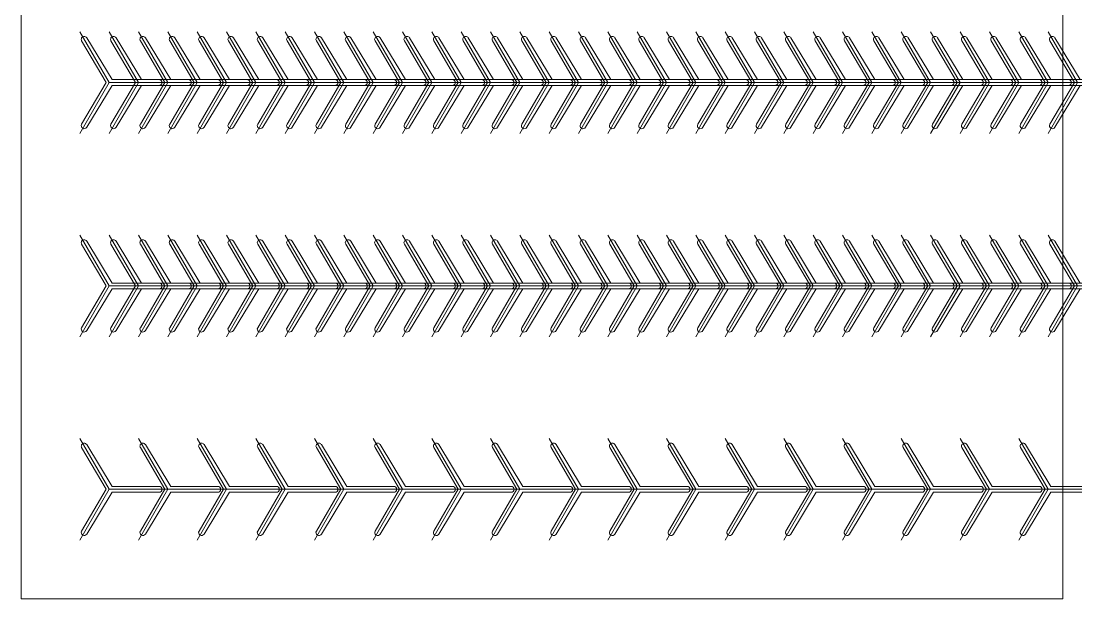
# Model space of a CAD drawing. Header units: metres. Extents: x 0 to 320, y 0 to 180.
# Drawn here: x 0 to 179.8, y 0 to 98.4 of the extents above; entities that cross this region are included whole.
import ezdxf

# ---------------------------------------------------------------- set-up
doc = ezdxf.new("R2010")
doc.units = ezdxf.units.M
doc.layers.add('TOP', color=1, linetype='Continuous', lineweight=0)

msp = doc.modelspace()

# ---------------------------------------------------------------- linework, layer by layer
at = {"layer": 'TOP'}
for p, q in [((0, 0), (0, 180.21)), ((177.5, 180.21), (177.5, 0)), ((15, 87.94), (10, 96.6)), ((15.5, 88.44), (11.18, 95.55)), ((20, 87.94), (15, 96.6)), ((20.5, 88.44), (16.18, 95.55)), ((25, 87.94), (20, 96.6)), ((25.5, 88.44), (21.18, 95.55)), ((30, 87.94), (25, 96.6)), ((30.5, 88.44), (26.18, 95.55)), ((35, 87.94), (30, 96.6)), ((35.5, 88.44), (31.18, 95.55)), ((40, 87.94), (35, 96.6)), ((40.5, 88.44), (36.18, 95.55)), ((45, 87.94), (40, 96.6)), ((45.5, 88.44), (41.18, 95.55)), ((50, 87.94), (45, 96.6)), ((50.5, 88.44), (46.18, 95.55)), ((55, 87.94), (50, 96.6)), ((55.5, 88.44), (51.18, 95.55)), ((60, 87.94), (55, 96.6)), ((60.5, 88.44), (56.18, 95.55)), ((65, 87.94), (60, 96.6)), ((65.5, 88.44), (61.18, 95.55)), ((70, 87.94), (65, 96.6)), ((70.5, 88.44), (66.18, 95.55)), ((75, 87.94), (70, 96.6)), ((75.5, 88.44), (71.18, 95.55)), ((80, 87.94), (75, 96.6)), ((80.5, 88.44), (76.18, 95.55)), ((85, 87.94), (80, 96.6)), ((85.5, 88.44), (81.18, 95.55)), ((90, 87.94), (85, 96.6)), ((90.5, 88.44), (86.18, 95.55)), ((95, 87.94), (90, 96.6)), ((95.5, 88.44), (91.18, 95.55)), ((100, 87.94), (95, 96.6)), ((100.5, 88.44), (96.18, 95.55)), ((105, 87.94), (100, 96.6)), ((105.5, 88.44), (101.18, 95.55)), ((110, 87.94), (105, 96.6)), ((110.5, 88.44), (106.18, 95.55)), ((115, 87.94), (110, 96.6)), ((115.5, 88.44), (111.18, 95.55)), ((120, 87.94), (115, 96.6)), ((120.5, 88.44), (116.18, 95.55)), ((125, 87.94), (120, 96.6)), ((125.5, 88.44), (121.18, 95.55)), ((130, 87.94), (125, 96.6)), ((130.5, 88.44), (126.18, 95.55)), ((135, 87.94), (130, 96.6)), ((135.5, 88.44), (131.18, 95.55)), ((140, 87.94), (135, 96.6)), ((140.5, 88.44), (136.18, 95.55)), ((145, 87.94), (140, 96.6)), ((145.5, 88.44), (141.18, 95.55)), ((150, 87.94), (145, 96.6)), ((150.5, 88.44), (146.18, 95.55)), ((155, 87.94), (150, 96.6)), ((155.5, 88.44), (151.18, 95.55)), ((160, 87.94), (155, 96.6)), ((160.5, 88.44), (156.18, 95.55)), ((165, 87.94), (160, 96.6)), ((165.5, 88.44), (161.18, 95.55)), ((170, 87.94), (165, 96.6)), ((170.5, 88.44), (166.18, 95.55)), ((175, 87.94), (170, 96.6)), ((175.5, 88.44), (171.18, 95.55)), ((180, 87.94), (175, 96.6)), ((180.5, 88.44), (176.18, 95.55)), ((10.32, 95.05), (14.5, 87.94)), ((15.32, 95.05), (19.5, 87.94)), ((20.32, 95.05), (24.5, 87.94)), ((25.32, 95.05), (29.5, 87.94)), ((30.32, 95.05), (34.5, 87.94)), ((35.32, 95.05), (39.5, 87.94)), ((40.32, 95.05), (44.5, 87.94)), ((45.32, 95.05), (49.5, 87.94)), ((50.32, 95.05), (54.5, 87.94)), ((55.32, 95.05), (59.5, 87.94)), ((60.32, 95.05), (64.5, 87.94)), ((65.32, 95.05), (69.5, 87.94)), ((70.32, 95.05), (74.5, 87.94)), ((75.32, 95.05), (79.5, 87.94)), ((80.32, 95.05), (84.5, 87.94)), ((85.32, 95.05), (89.5, 87.94)), ((90.32, 95.05), (94.5, 87.94)), ((95.32, 95.05), (99.5, 87.94)), ((100.32, 95.05), (104.5, 87.94)), ((105.32, 95.05), (109.5, 87.94)), ((110.32, 95.05), (114.5, 87.94)), ((115.32, 95.05), (119.5, 87.94)), ((120.32, 95.05), (124.5, 87.94)), ((125.32, 95.05), (129.5, 87.94)), ((130.32, 95.05), (134.5, 87.94)), ((135.32, 95.05), (139.5, 87.94)), ((140.32, 95.05), (144.5, 87.94)), ((145.32, 95.05), (149.5, 87.94)), ((150.32, 95.05), (154.5, 87.94)), ((155.32, 95.05), (159.5, 87.94)), ((160.32, 95.05), (164.5, 87.94)), ((165.32, 95.05), (169.5, 87.94)), ((170.32, 95.05), (174.5, 87.94)), ((175.32, 95.05), (179.5, 87.94)), ((23.5, 88.44), (15.5, 88.44)), ((28.5, 88.44), (20.5, 88.44)), ((33.5, 88.44), (25.5, 88.44)), ((38.5, 88.44), (30.5, 88.44)), ((43.5, 88.44), (35.5, 88.44)), ((48.5, 88.44), (40.5, 88.44)), ((53.5, 88.44), (45.5, 88.44)), ((58.5, 88.44), (50.5, 88.44)), ((63.5, 88.44), (55.5, 88.44)), ((68.5, 88.44), (60.5, 88.44)), ((73.5, 88.44), (65.5, 88.44)), ((78.5, 88.44), (70.5, 88.44)), ((83.5, 88.44), (75.5, 88.44)), ((88.5, 88.44), (80.5, 88.44)), ((93.5, 88.44), (85.5, 88.44)), ((98.5, 88.44), (90.5, 88.44)), ((103.5, 88.44), (95.5, 88.44)), ((108.5, 88.44), (100.5, 88.44)), ((113.5, 88.44), (105.5, 88.44)), ((118.5, 88.44), (110.5, 88.44)), ((123.5, 88.44), (115.5, 88.44)), ((128.5, 88.44), (120.5, 88.44)), ((133.5, 88.44), (125.5, 88.44)), ((138.5, 88.44), (130.5, 88.44)), ((143.5, 88.44), (135.5, 88.44)), ((148.5, 88.44), (140.5, 88.44)), ((153.5, 88.44), (145.5, 88.44)), ((158.5, 88.44), (150.5, 88.44)), ((163.5, 88.44), (155.5, 88.44)), ((168.5, 88.44), (160.5, 88.44)), ((173.5, 88.44), (165.5, 88.44)), ((178.5, 88.44), (170.5, 88.44)), ((183.5, 88.44), (175.5, 88.44)), ((15, 87.94), (10, 79.28)), ((14.5, 87.94), (10.32, 80.83)), ((11.18, 80.33), (15.5, 87.44)), ((20, 87.94), (15, 79.28)), ((15, 87.94), (25, 87.94)), ((19.5, 87.94), (15.32, 80.83)), ((15.5, 87.44), (23.5, 87.44)), ((16.18, 80.33), (20.5, 87.44)), ((20, 87.94), (30, 87.94)), ((25, 87.94), (20, 79.28)), ((24.5, 87.94), (20.32, 80.83)), ((20.5, 87.44), (28.5, 87.44)), ((21.18, 80.33), (25.5, 87.44)), ((30, 87.94), (25, 79.28)), ((25, 87.94), (35, 87.94)), ((29.5, 87.94), (25.32, 80.83)), ((25.5, 87.44), (33.5, 87.44)), ((26.18, 80.33), (30.5, 87.44)), ((30, 87.94), (40, 87.94)), ((35, 87.94), (30, 79.28)), ((34.5, 87.94), (30.32, 80.83)), ((30.5, 87.44), (38.5, 87.44)), ((31.18, 80.33), (35.5, 87.44)), ((40, 87.94), (35, 79.28)), ((35, 87.94), (45, 87.94)), ((39.5, 87.94), (35.32, 80.83)), ((35.5, 87.44), (43.5, 87.44)), ((36.18, 80.33), (40.5, 87.44)), ((40, 87.94), (50, 87.94)), ((45, 87.94), (40, 79.28)), ((44.5, 87.94), (40.32, 80.83)), ((40.5, 87.44), (48.5, 87.44)), ((41.18, 80.33), (45.5, 87.44)), ((50, 87.94), (45, 79.28)), ((45, 87.94), (55, 87.94)), ((49.5, 87.94), (45.32, 80.83)), ((45.5, 87.44), (53.5, 87.44)), ((46.18, 80.33), (50.5, 87.44)), ((50, 87.94), (60, 87.94)), ((55, 87.94), (50, 79.28)), ((54.5, 87.94), (50.32, 80.83)), ((50.5, 87.44), (58.5, 87.44)), ((51.18, 80.33), (55.5, 87.44)), ((60, 87.94), (55, 79.28)), ((55, 87.94), (65, 87.94)), ((59.5, 87.94), (55.32, 80.83)), ((55.5, 87.44), (63.5, 87.44)), ((56.18, 80.33), (60.5, 87.44)), ((60, 87.94), (70, 87.94)), ((65, 87.94), (60, 79.28)), ((64.5, 87.94), (60.32, 80.83)), ((60.5, 87.44), (68.5, 87.44)), ((61.18, 80.33), (65.5, 87.44)), ((70, 87.94), (65, 79.28)), ((65, 87.94), (75, 87.94)), ((69.5, 87.94), (65.32, 80.83)), ((65.5, 87.44), (73.5, 87.44)), ((66.18, 80.33), (70.5, 87.44)), ((70, 87.94), (80, 87.94)), ((75, 87.94), (70, 79.28)), ((74.5, 87.94), (70.32, 80.83)), ((70.5, 87.44), (78.5, 87.44)), ((71.18, 80.33), (75.5, 87.44)), ((80, 87.94), (75, 79.28)), ((75, 87.94), (85, 87.94)), ((79.5, 87.94), (75.32, 80.83)), ((75.5, 87.44), (83.5, 87.44)), ((76.18, 80.33), (80.5, 87.44)), ((80, 87.94), (90, 87.94)), ((85, 87.94), (80, 79.28)), ((84.5, 87.94), (80.32, 80.83)), ((80.5, 87.44), (88.5, 87.44)), ((81.18, 80.33), (85.5, 87.44)), ((90, 87.94), (85, 79.28)), ((85, 87.94), (95, 87.94)), ((89.5, 87.94), (85.32, 80.83)), ((85.5, 87.44), (93.5, 87.44)), ((86.18, 80.33), (90.5, 87.44)), ((90, 87.94), (100, 87.94)), ((95, 87.94), (90, 79.28)), ((94.5, 87.94), (90.32, 80.83)), ((90.5, 87.44), (98.5, 87.44)), ((91.18, 80.33), (95.5, 87.44)), ((100, 87.94), (95, 79.28)), ((95, 87.94), (105, 87.94)), ((99.5, 87.94), (95.32, 80.83)), ((95.5, 87.44), (103.5, 87.44)), ((96.18, 80.33), (100.5, 87.44)), ((100, 87.94), (110, 87.94)), ((105, 87.94), (100, 79.28)), ((104.5, 87.94), (100.32, 80.83)), ((100.5, 87.44), (108.5, 87.44)), ((101.18, 80.33), (105.5, 87.44)), ((110, 87.94), (105, 79.28)), ((105, 87.94), (115, 87.94)), ((109.5, 87.94), (105.32, 80.83)), ((105.5, 87.44), (113.5, 87.44)), ((106.18, 80.33), (110.5, 87.44)), ((110, 87.94), (120, 87.94)), ((115, 87.94), (110, 79.28)), ((114.5, 87.94), (110.32, 80.83)), ((110.5, 87.44), (118.5, 87.44)), ((111.18, 80.33), (115.5, 87.44)), ((120, 87.94), (115, 79.28)), ((115, 87.94), (125, 87.94)), ((119.5, 87.94), (115.32, 80.83)), ((115.5, 87.44), (123.5, 87.44)), ((116.18, 80.33), (120.5, 87.44)), ((120, 87.94), (130, 87.94)), ((125, 87.94), (120, 79.28)), ((124.5, 87.94), (120.32, 80.83)), ((120.5, 87.44), (128.5, 87.44)), ((121.18, 80.33), (125.5, 87.44)), ((130, 87.94), (125, 79.28)), ((125, 87.94), (135, 87.94)), ((129.5, 87.94), (125.32, 80.83)), ((125.5, 87.44), (133.5, 87.44)), ((126.18, 80.33), (130.5, 87.44)), ((130, 87.94), (140, 87.94)), ((135, 87.94), (130, 79.28)), ((134.5, 87.94), (130.32, 80.83)), ((130.5, 87.44), (138.5, 87.44)), ((131.18, 80.33), (135.5, 87.44)), ((140, 87.94), (135, 79.28)), ((135, 87.94), (145, 87.94)), ((139.5, 87.94), (135.32, 80.83)), ((135.5, 87.44), (143.5, 87.44)), ((136.18, 80.33), (140.5, 87.44)), ((140, 87.94), (150, 87.94)), ((145, 87.94), (140, 79.28)), ((144.5, 87.94), (140.32, 80.83)), ((140.5, 87.44), (148.5, 87.44)), ((141.18, 80.33), (145.5, 87.44)), ((150, 87.94), (145, 79.28)), ((145, 87.94), (155, 87.94)), ((149.5, 87.94), (145.32, 80.83)), ((145.5, 87.44), (153.5, 87.44)), ((146.18, 80.33), (150.5, 87.44)), ((150, 87.94), (160, 87.94)), ((155, 87.94), (150, 79.28)), ((154.5, 87.94), (150.32, 80.83)), ((150.5, 87.44), (158.5, 87.44)), ((151.18, 80.33), (155.5, 87.44)), ((160, 87.94), (155, 79.28)), ((155, 87.94), (165, 87.94)), ((159.5, 87.94), (155.32, 80.83)), ((155.5, 87.44), (163.5, 87.44)), ((156.18, 80.33), (160.5, 87.44)), ((160, 87.94), (170, 87.94)), ((165, 87.94), (160, 79.28)), ((164.5, 87.94), (160.32, 80.83)), ((160.5, 87.44), (168.5, 87.44)), ((161.18, 80.33), (165.5, 87.44)), ((170, 87.94), (165, 79.28)), ((165, 87.94), (175, 87.94)), ((169.5, 87.94), (165.32, 80.83)), ((165.5, 87.44), (173.5, 87.44)), ((166.18, 80.33), (170.5, 87.44)), ((170, 87.94), (180, 87.94)), ((175, 87.94), (170, 79.28)), ((174.5, 87.94), (170.32, 80.83)), ((170.5, 87.44), (178.5, 87.44)), ((171.18, 80.33), (175.5, 87.44)), ((180, 87.94), (175, 79.28)), ((175, 87.94), (185, 87.94)), ((179.5, 87.94), (175.32, 80.83)), ((175.5, 87.44), (183.5, 87.44)), ((176.18, 80.33), (180.5, 87.44)), ((15, 53.3), (10, 61.96)), ((20, 53.3), (15, 61.96)), ((25, 53.3), (20, 61.96)), ((30, 53.3), (25, 61.96)), ((35, 53.3), (30, 61.96)), ((40, 53.3), (35, 61.96)), ((45, 53.3), (40, 61.96)), ((50, 53.3), (45, 61.96)), ((55, 53.3), (50, 61.96)), ((60, 53.3), (55, 61.96)), ((65, 53.3), (60, 61.96)), ((70, 53.3), (65, 61.96)), ((75, 53.3), (70, 61.96)), ((80, 53.3), (75, 61.96)), ((85, 53.3), (80, 61.96)), ((90, 53.3), (85, 61.96)), ((95, 53.3), (90, 61.96)), ((100, 53.3), (95, 61.96)), ((105, 53.3), (100, 61.96)), ((110, 53.3), (105, 61.96)), ((115, 53.3), (110, 61.96)), ((120, 53.3), (115, 61.96)), ((125, 53.3), (120, 61.96)), ((130, 53.3), (125, 61.96)), ((135, 53.3), (130, 61.96)), ((140, 53.3), (135, 61.96)), ((145, 53.3), (140, 61.96)), ((150, 53.3), (145, 61.96)), ((155, 53.3), (150, 61.96)), ((160, 53.3), (155, 61.96)), ((165, 53.3), (160, 61.96)), ((170, 53.3), (165, 61.96)), ((175, 53.3), (170, 61.96)), ((180, 53.3), (175, 61.96)), ((10.32, 60.41), (14.5, 53.3)), ((15.5, 53.8), (11.18, 60.91)), ((15.32, 60.41), (19.5, 53.3)), ((20.5, 53.8), (16.18, 60.91)), ((20.32, 60.41), (24.5, 53.3)), ((25.5, 53.8), (21.18, 60.91)), ((25.32, 60.41), (29.5, 53.3)), ((30.5, 53.8), (26.18, 60.91)), ((30.32, 60.41), (34.5, 53.3)), ((35.5, 53.8), (31.18, 60.91)), ((35.32, 60.41), (39.5, 53.3)), ((40.5, 53.8), (36.18, 60.91)), ((40.32, 60.41), (44.5, 53.3)), ((45.5, 53.8), (41.18, 60.91)), ((45.32, 60.41), (49.5, 53.3)), ((50.5, 53.8), (46.18, 60.91)), ((50.32, 60.41), (54.5, 53.3)), ((55.5, 53.8), (51.18, 60.91)), ((55.32, 60.41), (59.5, 53.3)), ((60.5, 53.8), (56.18, 60.91)), ((60.32, 60.41), (64.5, 53.3)), ((65.5, 53.8), (61.18, 60.91)), ((65.32, 60.41), (69.5, 53.3)), ((70.5, 53.8), (66.18, 60.91)), ((70.32, 60.41), (74.5, 53.3)), ((75.5, 53.8), (71.18, 60.91)), ((75.32, 60.41), (79.5, 53.3)), ((80.5, 53.8), (76.18, 60.91)), ((80.32, 60.41), (84.5, 53.3)), ((85.5, 53.8), (81.18, 60.91)), ((85.32, 60.41), (89.5, 53.3)), ((90.5, 53.8), (86.18, 60.91)), ((90.32, 60.41), (94.5, 53.3)), ((95.5, 53.8), (91.18, 60.91)), ((95.32, 60.41), (99.5, 53.3)), ((100.5, 53.8), (96.18, 60.91)), ((100.32, 60.41), (104.5, 53.3)), ((105.5, 53.8), (101.18, 60.91)), ((105.32, 60.41), (109.5, 53.3)), ((110.5, 53.8), (106.18, 60.91)), ((110.32, 60.41), (114.5, 53.3)), ((115.5, 53.8), (111.18, 60.91)), ((115.32, 60.41), (119.5, 53.3)), ((120.5, 53.8), (116.18, 60.91)), ((120.32, 60.41), (124.5, 53.3)), ((125.5, 53.8), (121.18, 60.91)), ((125.32, 60.41), (129.5, 53.3)), ((130.5, 53.8), (126.18, 60.91)), ((130.32, 60.41), (134.5, 53.3)), ((135.5, 53.8), (131.18, 60.91)), ((135.32, 60.41), (139.5, 53.3)), ((140.5, 53.8), (136.18, 60.91)), ((140.32, 60.41), (144.5, 53.3)), ((145.5, 53.8), (141.18, 60.91)), ((145.32, 60.41), (149.5, 53.3)), ((150.5, 53.8), (146.18, 60.91)), ((150.32, 60.41), (154.5, 53.3)), ((155.5, 53.8), (151.18, 60.91)), ((155.32, 60.41), (159.5, 53.3)), ((160.5, 53.8), (156.18, 60.91)), ((160.32, 60.41), (164.5, 53.3)), ((165.5, 53.8), (161.18, 60.91)), ((165.32, 60.41), (169.5, 53.3)), ((170.5, 53.8), (166.18, 60.91)), ((170.32, 60.41), (174.5, 53.3)), ((175.5, 53.8), (171.18, 60.91)), ((175.32, 60.41), (179.5, 53.3)), ((180.5, 53.8), (176.18, 60.91)), ((15, 53.3), (10, 44.64)), ((14.5, 53.3), (10.32, 46.19)), ((11.18, 45.69), (15.5, 52.8)), ((20, 53.3), (15, 44.64)), ((15, 53.3), (25, 53.3)), ((19.5, 53.3), (15.32, 46.19)), ((23.5, 53.8), (15.5, 53.8)), ((15.5, 52.8), (23.5, 52.8)), ((16.18, 45.69), (20.5, 52.8)), ((20, 53.3), (30, 53.3)), ((25, 53.3), (20, 44.64)), ((24.5, 53.3), (20.32, 46.19)), ((28.5, 53.8), (20.5, 53.8)), ((20.5, 52.8), (28.5, 52.8)), ((21.18, 45.69), (25.5, 52.8)), ((30, 53.3), (25, 44.64)), ((25, 53.3), (35, 53.3)), ((29.5, 53.3), (25.32, 46.19)), ((33.5, 53.8), (25.5, 53.8)), ((25.5, 52.8), (33.5, 52.8)), ((26.18, 45.69), (30.5, 52.8)), ((30, 53.3), (40, 53.3)), ((35, 53.3), (30, 44.64)), ((34.5, 53.3), (30.32, 46.19)), ((38.5, 53.8), (30.5, 53.8)), ((30.5, 52.8), (38.5, 52.8)), ((31.18, 45.69), (35.5, 52.8)), ((40, 53.3), (35, 44.64)), ((35, 53.3), (45, 53.3)), ((39.5, 53.3), (35.32, 46.19)), ((43.5, 53.8), (35.5, 53.8)), ((35.5, 52.8), (43.5, 52.8)), ((36.18, 45.69), (40.5, 52.8)), ((40, 53.3), (50, 53.3)), ((45, 53.3), (40, 44.64)), ((44.5, 53.3), (40.32, 46.19)), ((48.5, 53.8), (40.5, 53.8)), ((40.5, 52.8), (48.5, 52.8)), ((41.18, 45.69), (45.5, 52.8)), ((50, 53.3), (45, 44.64)), ((45, 53.3), (55, 53.3)), ((49.5, 53.3), (45.32, 46.19)), ((53.5, 53.8), (45.5, 53.8)), ((45.5, 52.8), (53.5, 52.8)), ((46.18, 45.69), (50.5, 52.8)), ((50, 53.3), (60, 53.3)), ((55, 53.3), (50, 44.64)), ((54.5, 53.3), (50.32, 46.19)), ((58.5, 53.8), (50.5, 53.8)), ((50.5, 52.8), (58.5, 52.8)), ((51.18, 45.69), (55.5, 52.8)), ((60, 53.3), (55, 44.64)), ((55, 53.3), (65, 53.3)), ((59.5, 53.3), (55.32, 46.19)), ((63.5, 53.8), (55.5, 53.8)), ((55.5, 52.8), (63.5, 52.8)), ((56.18, 45.69), (60.5, 52.8)), ((60, 53.3), (70, 53.3)), ((65, 53.3), (60, 44.64)), ((64.5, 53.3), (60.32, 46.19)), ((68.5, 53.8), (60.5, 53.8)), ((60.5, 52.8), (68.5, 52.8)), ((61.18, 45.69), (65.5, 52.8)), ((70, 53.3), (65, 44.64)), ((65, 53.3), (75, 53.3)), ((69.5, 53.3), (65.32, 46.19)), ((73.5, 53.8), (65.5, 53.8)), ((65.5, 52.8), (73.5, 52.8)), ((66.18, 45.69), (70.5, 52.8)), ((70, 53.3), (80, 53.3)), ((75, 53.3), (70, 44.64)), ((74.5, 53.3), (70.32, 46.19)), ((78.5, 53.8), (70.5, 53.8)), ((70.5, 52.8), (78.5, 52.8)), ((71.18, 45.69), (75.5, 52.8)), ((80, 53.3), (75, 44.64)), ((75, 53.3), (85, 53.3)), ((79.5, 53.3), (75.32, 46.19)), ((83.5, 53.8), (75.5, 53.8)), ((75.5, 52.8), (83.5, 52.8)), ((76.18, 45.69), (80.5, 52.8)), ((80, 53.3), (90, 53.3)), ((85, 53.3), (80, 44.64)), ((84.5, 53.3), (80.32, 46.19)), ((88.5, 53.8), (80.5, 53.8)), ((80.5, 52.8), (88.5, 52.8)), ((81.18, 45.69), (85.5, 52.8)), ((90, 53.3), (85, 44.64)), ((85, 53.3), (95, 53.3)), ((89.5, 53.3), (85.32, 46.19)), ((93.5, 53.8), (85.5, 53.8)), ((85.5, 52.8), (93.5, 52.8)), ((86.18, 45.69), (90.5, 52.8)), ((90, 53.3), (100, 53.3)), ((95, 53.3), (90, 44.64)), ((94.5, 53.3), (90.32, 46.19)), ((98.5, 53.8), (90.5, 53.8)), ((90.5, 52.8), (98.5, 52.8)), ((91.18, 45.69), (95.5, 52.8)), ((100, 53.3), (95, 44.64)), ((95, 53.3), (105, 53.3)), ((99.5, 53.3), (95.32, 46.19)), ((103.5, 53.8), (95.5, 53.8)), ((95.5, 52.8), (103.5, 52.8)), ((96.18, 45.69), (100.5, 52.8)), ((100, 53.3), (110, 53.3)), ((105, 53.3), (100, 44.64)), ((104.5, 53.3), (100.32, 46.19)), ((108.5, 53.8), (100.5, 53.8)), ((100.5, 52.8), (108.5, 52.8)), ((101.18, 45.69), (105.5, 52.8)), ((110, 53.3), (105, 44.64)), ((105, 53.3), (115, 53.3)), ((109.5, 53.3), (105.32, 46.19)), ((113.5, 53.8), (105.5, 53.8)), ((105.5, 52.8), (113.5, 52.8)), ((106.18, 45.69), (110.5, 52.8)), ((110, 53.3), (120, 53.3)), ((115, 53.3), (110, 44.64)), ((114.5, 53.3), (110.32, 46.19)), ((118.5, 53.8), (110.5, 53.8)), ((110.5, 52.8), (118.5, 52.8)), ((111.18, 45.69), (115.5, 52.8)), ((120, 53.3), (115, 44.64)), ((115, 53.3), (125, 53.3)), ((119.5, 53.3), (115.32, 46.19)), ((123.5, 53.8), (115.5, 53.8)), ((115.5, 52.8), (123.5, 52.8)), ((116.18, 45.69), (120.5, 52.8)), ((120, 53.3), (130, 53.3)), ((125, 53.3), (120, 44.64)), ((124.5, 53.3), (120.32, 46.19)), ((128.5, 53.8), (120.5, 53.8)), ((120.5, 52.8), (128.5, 52.8)), ((121.18, 45.69), (125.5, 52.8)), ((130, 53.3), (125, 44.64)), ((125, 53.3), (135, 53.3)), ((129.5, 53.3), (125.32, 46.19)), ((133.5, 53.8), (125.5, 53.8)), ((125.5, 52.8), (133.5, 52.8)), ((126.18, 45.69), (130.5, 52.8)), ((130, 53.3), (140, 53.3)), ((135, 53.3), (130, 44.64)), ((134.5, 53.3), (130.32, 46.19)), ((138.5, 53.8), (130.5, 53.8)), ((130.5, 52.8), (138.5, 52.8)), ((131.18, 45.69), (135.5, 52.8)), ((140, 53.3), (135, 44.64)), ((135, 53.3), (145, 53.3)), ((139.5, 53.3), (135.32, 46.19)), ((143.5, 53.8), (135.5, 53.8)), ((135.5, 52.8), (143.5, 52.8)), ((136.18, 45.69), (140.5, 52.8)), ((140, 53.3), (150, 53.3)), ((145, 53.3), (140, 44.64)), ((144.5, 53.3), (140.32, 46.19)), ((148.5, 53.8), (140.5, 53.8)), ((140.5, 52.8), (148.5, 52.8)), ((141.18, 45.69), (145.5, 52.8)), ((150, 53.3), (145, 44.64)), ((145, 53.3), (155, 53.3)), ((149.5, 53.3), (145.32, 46.19)), ((153.5, 53.8), (145.5, 53.8)), ((145.5, 52.8), (153.5, 52.8)), ((146.18, 45.69), (150.5, 52.8)), ((150, 53.3), (160, 53.3)), ((155, 53.3), (150, 44.64)), ((154.5, 53.3), (150.32, 46.19)), ((158.5, 53.8), (150.5, 53.8)), ((150.5, 52.8), (158.5, 52.8)), ((151.18, 45.69), (155.5, 52.8)), ((160, 53.3), (155, 44.64)), ((155, 53.3), (165, 53.3)), ((159.5, 53.3), (155.32, 46.19)), ((163.5, 53.8), (155.5, 53.8)), ((155.5, 52.8), (163.5, 52.8)), ((156.18, 45.69), (160.5, 52.8)), ((160, 53.3), (170, 53.3)), ((165, 53.3), (160, 44.64)), ((164.5, 53.3), (160.32, 46.19)), ((168.5, 53.8), (160.5, 53.8)), ((160.5, 52.8), (168.5, 52.8)), ((161.18, 45.69), (165.5, 52.8)), ((170, 53.3), (165, 44.64)), ((165, 53.3), (175, 53.3)), ((169.5, 53.3), (165.32, 46.19)), ((173.5, 53.8), (165.5, 53.8)), ((165.5, 52.8), (173.5, 52.8)), ((166.18, 45.69), (170.5, 52.8)), ((170, 53.3), (180, 53.3)), ((175, 53.3), (170, 44.64)), ((174.5, 53.3), (170.32, 46.19)), ((178.5, 53.8), (170.5, 53.8)), ((170.5, 52.8), (178.5, 52.8)), ((171.18, 45.69), (175.5, 52.8)), ((180, 53.3), (175, 44.64)), ((175, 53.3), (185, 53.3)), ((179.5, 53.3), (175.32, 46.19)), ((183.5, 53.8), (175.5, 53.8)), ((175.5, 52.8), (183.5, 52.8)), ((176.18, 45.69), (180.5, 52.8)), ((15, 18.66), (10, 27.32)), ((25, 18.66), (20, 27.32)), ((35, 18.66), (30, 27.32)), ((45, 18.66), (40, 27.32)), ((55, 18.66), (50, 27.32)), ((65, 18.66), (60, 27.32)), ((75, 18.66), (70, 27.32)), ((85, 18.66), (80, 27.32)), ((95, 18.66), (90, 27.32)), ((105, 18.66), (100, 27.32)), ((115, 18.66), (110, 27.32)), ((125, 18.66), (120, 27.32)), ((135, 18.66), (130, 27.32)), ((145, 18.66), (140, 27.32)), ((155, 18.66), (150, 27.32)), ((165, 18.66), (160, 27.32)), ((175, 18.66), (170, 27.32)), ((10.32, 25.77), (14.5, 18.66)), ((15.5, 19.16), (11.18, 26.27)), ((20.32, 25.77), (24.5, 18.66)), ((25.5, 19.16), (21.18, 26.27)), ((30.32, 25.77), (34.5, 18.66)), ((35.5, 19.16), (31.18, 26.27)), ((40.32, 25.77), (44.5, 18.66)), ((45.5, 19.16), (41.18, 26.27)), ((50.32, 25.77), (54.5, 18.66)), ((55.5, 19.16), (51.18, 26.27)), ((60.32, 25.77), (64.5, 18.66)), ((65.5, 19.16), (61.18, 26.27)), ((70.32, 25.77), (74.5, 18.66)), ((75.5, 19.16), (71.18, 26.27)), ((80.32, 25.77), (84.5, 18.66)), ((85.5, 19.16), (81.18, 26.27)), ((90.32, 25.77), (94.5, 18.66)), ((95.5, 19.16), (91.18, 26.27)), ((100.32, 25.77), (104.5, 18.66)), ((105.5, 19.16), (101.18, 26.27)), ((110.32, 25.77), (114.5, 18.66)), ((115.5, 19.16), (111.18, 26.27)), ((120.32, 25.77), (124.5, 18.66)), ((125.5, 19.16), (121.18, 26.27)), ((130.32, 25.77), (134.5, 18.66)), ((135.5, 19.16), (131.18, 26.27)), ((140.32, 25.77), (144.5, 18.66)), ((145.5, 19.16), (141.18, 26.27)), ((150.32, 25.77), (154.5, 18.66)), ((155.5, 19.16), (151.18, 26.27)), ((160.32, 25.77), (164.5, 18.66)), ((165.5, 19.16), (161.18, 26.27)), ((170.32, 25.77), (174.5, 18.66)), ((175.5, 19.16), (171.18, 26.27)), ((15, 18.66), (10, 10)), ((14.5, 18.66), (10.32, 11.55)), ((11.18, 11.05), (15.5, 18.16)), ((15, 18.66), (25, 18.66)), ((23.5, 19.16), (15.5, 19.16)), ((15.5, 18.16), (23.5, 18.16)), ((25, 18.66), (20, 10)), ((24.5, 18.66), (20.32, 11.55)), ((21.18, 11.05), (25.5, 18.16)), ((25, 18.66), (35, 18.66)), ((33.5, 19.16), (25.5, 19.16)), ((25.5, 18.16), (33.5, 18.16)), ((35, 18.66), (30, 10)), ((34.5, 18.66), (30.32, 11.55)), ((31.18, 11.05), (35.5, 18.16)), ((35, 18.66), (45, 18.66)), ((43.5, 19.16), (35.5, 19.16)), ((35.5, 18.16), (43.5, 18.16)), ((45, 18.66), (40, 10)), ((44.5, 18.66), (40.32, 11.55)), ((41.18, 11.05), (45.5, 18.16)), ((45, 18.66), (55, 18.66)), ((53.5, 19.16), (45.5, 19.16)), ((45.5, 18.16), (53.5, 18.16)), ((55, 18.66), (50, 10)), ((54.5, 18.66), (50.32, 11.55)), ((51.18, 11.05), (55.5, 18.16)), ((55, 18.66), (65, 18.66)), ((63.5, 19.16), (55.5, 19.16)), ((55.5, 18.16), (63.5, 18.16)), ((65, 18.66), (60, 10)), ((64.5, 18.66), (60.32, 11.55)), ((61.18, 11.05), (65.5, 18.16)), ((65, 18.66), (75, 18.66)), ((73.5, 19.16), (65.5, 19.16)), ((65.5, 18.16), (73.5, 18.16)), ((75, 18.66), (70, 10)), ((74.5, 18.66), (70.32, 11.55)), ((71.18, 11.05), (75.5, 18.16)), ((75, 18.66), (85, 18.66)), ((83.5, 19.16), (75.5, 19.16)), ((75.5, 18.16), (83.5, 18.16)), ((85, 18.66), (80, 10)), ((84.5, 18.66), (80.32, 11.55)), ((81.18, 11.05), (85.5, 18.16)), ((85, 18.66), (95, 18.66)), ((93.5, 19.16), (85.5, 19.16)), ((85.5, 18.16), (93.5, 18.16)), ((95, 18.66), (90, 10)), ((94.5, 18.66), (90.32, 11.55)), ((91.18, 11.05), (95.5, 18.16)), ((95, 18.66), (105, 18.66)), ((103.5, 19.16), (95.5, 19.16)), ((95.5, 18.16), (103.5, 18.16)), ((105, 18.66), (100, 10)), ((104.5, 18.66), (100.32, 11.55)), ((101.18, 11.05), (105.5, 18.16)), ((105, 18.66), (115, 18.66)), ((113.5, 19.16), (105.5, 19.16)), ((105.5, 18.16), (113.5, 18.16)), ((115, 18.66), (110, 10)), ((114.5, 18.66), (110.32, 11.55)), ((111.18, 11.05), (115.5, 18.16)), ((115, 18.66), (125, 18.66)), ((123.5, 19.16), (115.5, 19.16)), ((115.5, 18.16), (123.5, 18.16)), ((125, 18.66), (120, 10)), ((124.5, 18.66), (120.32, 11.55)), ((121.18, 11.05), (125.5, 18.16)), ((125, 18.66), (135, 18.66)), ((133.5, 19.16), (125.5, 19.16)), ((125.5, 18.16), (133.5, 18.16)), ((135, 18.66), (130, 10)), ((134.5, 18.66), (130.32, 11.55)), ((131.18, 11.05), (135.5, 18.16)), ((135, 18.66), (145, 18.66)), ((143.5, 19.16), (135.5, 19.16)), ((135.5, 18.16), (143.5, 18.16)), ((145, 18.66), (140, 10)), ((144.5, 18.66), (140.32, 11.55)), ((141.18, 11.05), (145.5, 18.16)), ((145, 18.66), (155, 18.66)), ((153.5, 19.16), (145.5, 19.16)), ((145.5, 18.16), (153.5, 18.16)), ((155, 18.66), (150, 10)), ((154.5, 18.66), (150.32, 11.55)), ((151.18, 11.05), (155.5, 18.16)), ((155, 18.66), (165, 18.66)), ((163.5, 19.16), (155.5, 19.16)), ((155.5, 18.16), (163.5, 18.16)), ((165, 18.66), (160, 10)), ((164.5, 18.66), (160.32, 11.55)), ((161.18, 11.05), (165.5, 18.16)), ((165, 18.66), (175, 18.66)), ((173.5, 19.16), (165.5, 19.16)), ((165.5, 18.16), (173.5, 18.16)), ((175, 18.66), (170, 10)), ((174.5, 18.66), (170.32, 11.55)), ((171.18, 11.05), (175.5, 18.16)), ((175, 18.66), (185, 18.66)), ((183.5, 19.16), (175.5, 19.16)), ((175.5, 18.16), (183.5, 18.16)), ((177.5, 0), (0, 0))]:
    msp.add_line(p, q, dxfattribs=at)
for centre, start, end in [((10.75, 95.3), 30, 210), ((15.75, 95.3), 30, 210), ((20.75, 95.3), 30, 210), ((25.75, 95.3), 30, 210), ((30.75, 95.3), 30, 210), ((35.75, 95.3), 30, 210), ((40.75, 95.3), 30, 210), ((45.75, 95.3), 30, 210), ((50.75, 95.3), 30, 210), ((55.75, 95.3), 30, 210), ((60.75, 95.3), 30, 210), ((65.75, 95.3), 30, 210), ((70.75, 95.3), 30, 210), ((75.75, 95.3), 30, 210), ((80.75, 95.3), 30, 210), ((85.75, 95.3), 30, 210), ((90.75, 95.3), 30, 210), ((95.75, 95.3), 30, 210), ((100.75, 95.3), 30, 210), ((105.75, 95.3), 30, 210), ((110.75, 95.3), 30, 210), ((115.75, 95.3), 30, 210), ((120.75, 95.3), 30, 210), ((125.75, 95.3), 30, 210), ((130.75, 95.3), 30, 210), ((135.75, 95.3), 30, 210), ((140.75, 95.3), 30, 210), ((145.75, 95.3), 30, 210), ((150.75, 95.3), 30, 210), ((155.75, 95.3), 30, 210), ((160.75, 95.3), 30, 210), ((165.75, 95.3), 30, 210), ((170.75, 95.3), 30, 210), ((175.75, 95.3), 30, 210), ((23.5, 87.94), -90, 90), ((28.5, 87.94), -90, 90), ((33.5, 87.94), -90, 90), ((38.5, 87.94), -90, 90), ((43.5, 87.94), -90, 90), ((48.5, 87.94), -90, 90), ((53.5, 87.94), -90, 90), ((58.5, 87.94), -90, 90), ((63.5, 87.94), -90, 90), ((68.5, 87.94), -90, 90), ((73.5, 87.94), -90, 90), ((78.5, 87.94), -90, 90), ((83.5, 87.94), -90, 90), ((88.5, 87.94), -90, 90), ((93.5, 87.94), -90, 90), ((98.5, 87.94), -90, 90), ((103.5, 87.94), -90, 90), ((108.5, 87.94), -90, 90), ((113.5, 87.94), -90, 90), ((118.5, 87.94), -90, 90), ((123.5, 87.94), -90, 90), ((128.5, 87.94), -90, 90), ((133.5, 87.94), -90, 90), ((138.5, 87.94), -90, 90), ((143.5, 87.94), -90, 90), ((148.5, 87.94), -90, 90), ((153.5, 87.94), -90, 90), ((158.5, 87.94), -90, 90), ((163.5, 87.94), -90, 90), ((168.5, 87.94), -90, 90), ((173.5, 87.94), -90, 90), ((178.5, 87.94), -90, 90), ((10.75, 80.58), 150, 330), ((15.75, 80.58), 150, 330), ((20.75, 80.58), 150, 330), ((25.75, 80.58), 150, 330), ((30.75, 80.58), 150, 330), ((35.75, 80.58), 150, 330), ((40.75, 80.58), 150, 330), ((45.75, 80.58), 150, 330), ((50.75, 80.58), 150, 330), ((55.75, 80.58), 150, 330), ((60.75, 80.58), 150, 330), ((65.75, 80.58), 150, 330), ((70.75, 80.58), 150, 330), ((75.75, 80.58), 150, 330), ((80.75, 80.58), 150, 330), ((85.75, 80.58), 150, 330), ((90.75, 80.58), 150, 330), ((95.75, 80.58), 150, 330), ((100.75, 80.58), 150, 330), ((105.75, 80.58), 150, 330), ((110.75, 80.58), 150, 330), ((115.75, 80.58), 150, 330), ((120.75, 80.58), 150, 330), ((125.75, 80.58), 150, 330), ((130.75, 80.58), 150, 330), ((135.75, 80.58), 150, 330), ((140.75, 80.58), 150, 330), ((145.75, 80.58), 150, 330), ((150.75, 80.58), 150, 330), ((155.75, 80.58), 150, 330), ((160.75, 80.58), 150, 330), ((165.75, 80.58), 150, 330), ((170.75, 80.58), 150, 330), ((175.75, 80.58), 150, 330), ((10.75, 60.66), 30, 210), ((15.75, 60.66), 30, 210), ((20.75, 60.66), 30, 210), ((25.75, 60.66), 30, 210), ((30.75, 60.66), 30, 210), ((35.75, 60.66), 30, 210), ((40.75, 60.66), 30, 210), ((45.75, 60.66), 30, 210), ((50.75, 60.66), 30, 210), ((55.75, 60.66), 30, 210), ((60.75, 60.66), 30, 210), ((65.75, 60.66), 30, 210), ((70.75, 60.66), 30, 210), ((75.75, 60.66), 30, 210), ((80.75, 60.66), 30, 210), ((85.75, 60.66), 30, 210), ((90.75, 60.66), 30, 210), ((95.75, 60.66), 30, 210), ((100.75, 60.66), 30, 210), ((105.75, 60.66), 30, 210), ((110.75, 60.66), 30, 210), ((115.75, 60.66), 30, 210), ((120.75, 60.66), 30, 210), ((125.75, 60.66), 30, 210), ((130.75, 60.66), 30, 210), ((135.75, 60.66), 30, 210), ((140.75, 60.66), 30, 210), ((145.75, 60.66), 30, 210), ((150.75, 60.66), 30, 210), ((155.75, 60.66), 30, 210), ((160.75, 60.66), 30, 210), ((165.75, 60.66), 30, 210), ((170.75, 60.66), 30, 210), ((175.75, 60.66), 30, 210), ((23.5, 53.3), -90, 90), ((28.5, 53.3), -90, 90), ((33.5, 53.3), -90, 90), ((38.5, 53.3), -90, 90), ((43.5, 53.3), -90, 90), ((48.5, 53.3), -90, 90), ((53.5, 53.3), -90, 90), ((58.5, 53.3), -90, 90), ((63.5, 53.3), -90, 90), ((68.5, 53.3), -90, 90), ((73.5, 53.3), -90, 90), ((78.5, 53.3), -90, 90), ((83.5, 53.3), -90, 90), ((88.5, 53.3), -90, 90), ((93.5, 53.3), -90, 90), ((98.5, 53.3), -90, 90), ((103.5, 53.3), -90, 90), ((108.5, 53.3), -90, 90), ((113.5, 53.3), -90, 90), ((118.5, 53.3), -90, 90), ((123.5, 53.3), -90, 90), ((128.5, 53.3), -90, 90), ((133.5, 53.3), -90, 90), ((138.5, 53.3), -90, 90), ((143.5, 53.3), -90, 90), ((148.5, 53.3), -90, 90), ((153.5, 53.3), -90, 90), ((158.5, 53.3), -90, 90), ((163.5, 53.3), -90, 90), ((168.5, 53.3), -90, 90), ((173.5, 53.3), -90, 90), ((178.5, 53.3), -90, 90), ((10.75, 45.94), 150, 330), ((15.75, 45.94), 150, 330), ((20.75, 45.94), 150, 330), ((25.75, 45.94), 150, 330), ((30.75, 45.94), 150, 330), ((35.75, 45.94), 150, 330), ((40.75, 45.94), 150, 330), ((45.75, 45.94), 150, 330), ((50.75, 45.94), 150, 330), ((55.75, 45.94), 150, 330), ((60.75, 45.94), 150, 330), ((65.75, 45.94), 150, 330), ((70.75, 45.94), 150, 330), ((75.75, 45.94), 150, 330), ((80.75, 45.94), 150, 330), ((85.75, 45.94), 150, 330), ((90.75, 45.94), 150, 330), ((95.75, 45.94), 150, 330), ((100.75, 45.94), 150, 330), ((105.75, 45.94), 150, 330), ((110.75, 45.94), 150, 330), ((115.75, 45.94), 150, 330), ((120.75, 45.94), 150, 330), ((125.75, 45.94), 150, 330), ((130.75, 45.94), 150, 330), ((135.75, 45.94), 150, 330), ((140.75, 45.94), 150, 330), ((145.75, 45.94), 150, 330), ((150.75, 45.94), 150, 330), ((155.75, 45.94), 150, 330), ((160.75, 45.94), 150, 330), ((165.75, 45.94), 150, 330), ((170.75, 45.94), 150, 330), ((175.75, 45.94), 150, 330), ((10.75, 26.02), 30, 210), ((20.75, 26.02), 30, 210), ((30.75, 26.02), 30, 210), ((40.75, 26.02), 30, 210), ((50.75, 26.02), 30, 210), ((60.75, 26.02), 30, 210), ((70.75, 26.02), 30, 210), ((80.75, 26.02), 30, 210), ((90.75, 26.02), 30, 210), ((100.75, 26.02), 30, 210), ((110.75, 26.02), 30, 210), ((120.75, 26.02), 30, 210), ((130.75, 26.02), 30, 210), ((140.75, 26.02), 30, 210), ((150.75, 26.02), 30, 210), ((160.75, 26.02), 30, 210), ((170.75, 26.02), 30, 210), ((23.5, 18.66), -90, 90), ((33.5, 18.66), -90, 90), ((43.5, 18.66), -90, 90), ((53.5, 18.66), -90, 90), ((63.5, 18.66), -90, 90), ((73.5, 18.66), -90, 90), ((83.5, 18.66), -90, 90), ((93.5, 18.66), -90, 90), ((103.5, 18.66), -90, 90), ((113.5, 18.66), -90, 90), ((123.5, 18.66), -90, 90), ((133.5, 18.66), -90, 90), ((143.5, 18.66), -90, 90), ((153.5, 18.66), -90, 90), ((163.5, 18.66), -90, 90), ((173.5, 18.66), -90, 90), ((10.75, 11.3), 150, 330), ((20.75, 11.3), 150, 330), ((30.75, 11.3), 150, 330), ((40.75, 11.3), 150, 330), ((50.75, 11.3), 150, 330), ((60.75, 11.3), 150, 330), ((70.75, 11.3), 150, 330), ((80.75, 11.3), 150, 330), ((90.75, 11.3), 150, 330), ((100.75, 11.3), 150, 330), ((110.75, 11.3), 150, 330), ((120.75, 11.3), 150, 330), ((130.75, 11.3), 150, 330), ((140.75, 11.3), 150, 330), ((150.75, 11.3), 150, 330), ((160.75, 11.3), 150, 330), ((170.75, 11.3), 150, 330)]:
    msp.add_arc(centre, 0.5, start, end, dxfattribs=at)

doc.saveas('drawing.dxf')
